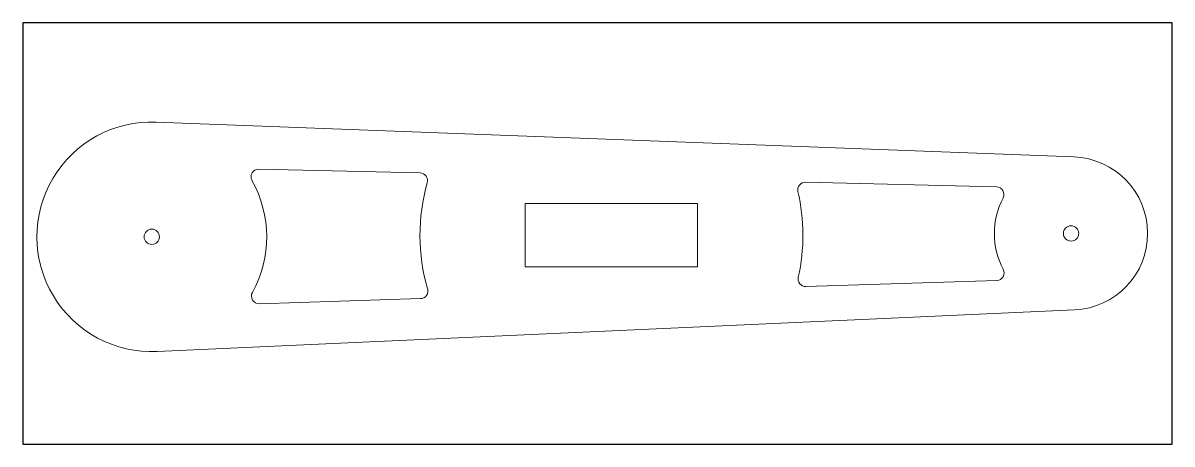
# Model space of a CAD drawing. Header units: inches. Extents: x 0 to 15, y 0 to 5.5.
import ezdxf

# ---------------------------------------------------------------- set-up
doc = ezdxf.new("R2010")
doc.units = ezdxf.units.IN
doc.header["$MEASUREMENT"] = 0

msp = doc.modelspace()

# ---------------------------------------------------------------- linework, layer by layer
at = {"color": 1, "lineweight": 5}
for p, q in [((1.739, 4.206), (13.72, 3.75)), ((3.079, 3.591), (5.184, 3.541)), ((10.216, 3.42), (12.708, 3.36)), ((6.557, 3.144), (6.557, 2.314)), ((6.557, 3.144), (8.807, 3.144)), ((8.807, 2.314), (8.807, 3.144)), ((6.557, 2.314), (8.807, 2.314)), ((12.713, 2.136), (10.221, 2.057)), ((5.19, 1.899), (3.085, 1.833)), ((1.75, 1.209), (13.727, 1.752))]:
    msp.add_line(p, q, dxfattribs=at)
msp.add_lwpolyline([(0, 0), (15, 0), (15, 5.5), (0, 5.5)], close=True)
for centre in [(13.682, 2.751), (1.682, 2.707)]:
    msp.add_circle(centre, 0.1, dxfattribs=at)
for centre, radius, start, end in [((1.682, 2.707), 1.5, 87.823, 272.599), ((13.682, 2.751), 1, 272.599, 87.823), ((3.077, 3.491), 0.1, 88.6213, 209.357), ((5.181, 3.441), 0.1, 344.1148, 88.6213), ((1.682, 2.707), 1.5, 331.0651, 29.357), ((7.682, 2.729), 2.5, 164.1148, 196.3068), ((10.214, 3.32), 0.1, 88.6213, 193.1278), ((12.706, 3.26), 0.1, 332.4881, 88.6213), ((7.682, 2.729), 2.5, 347.2956, 13.1278), ((13.682, 2.751), 1.001, 152.4881, 207.929), ((12.709, 2.236), 0.1, 271.8012, 27.929), ((10.218, 2.157), 0.1, 167.2956, 271.8012), ((3.082, 1.933), 0.1, 151.0651, 271.8012), ((5.187, 1.999), 0.1, 271.8012, 16.3068)]:
    msp.add_arc(centre, radius, start, end, dxfattribs=at)

doc.saveas('drawing.dxf')
